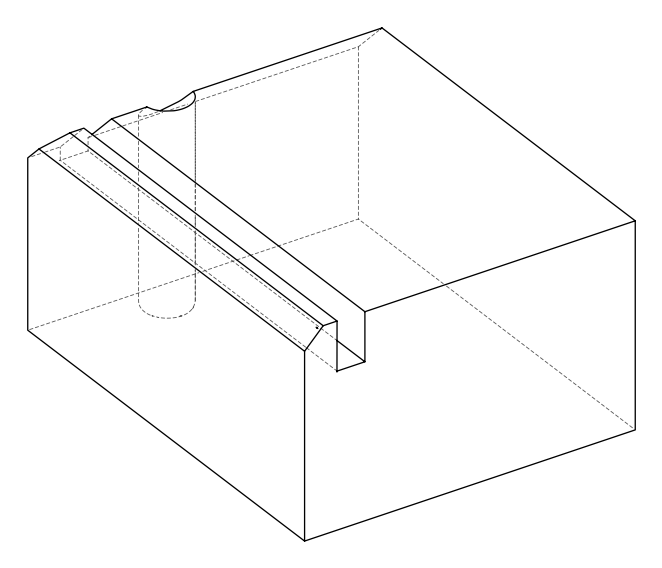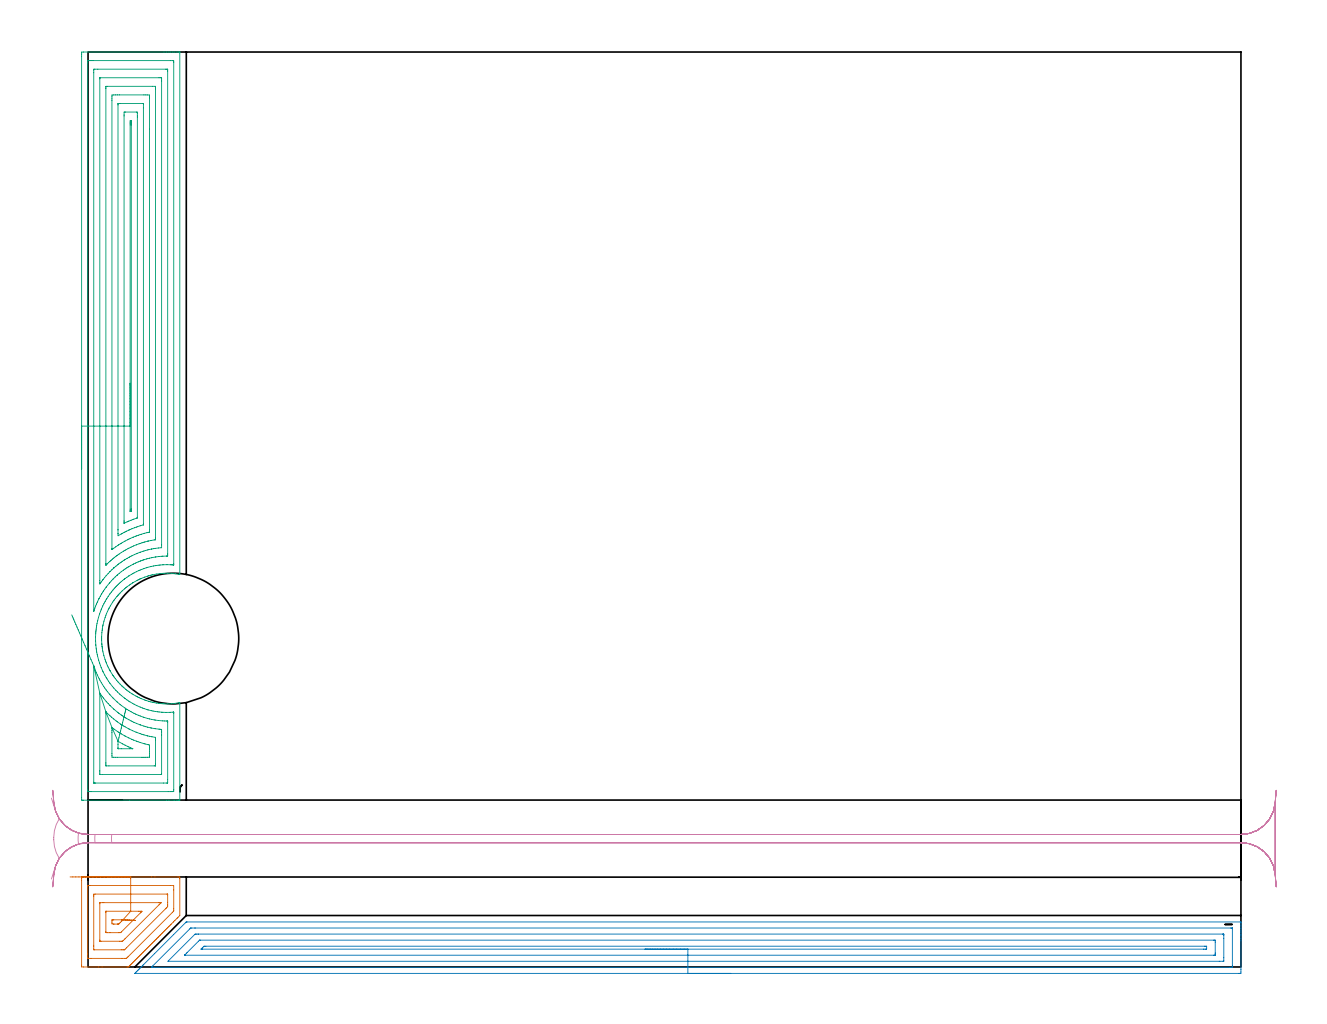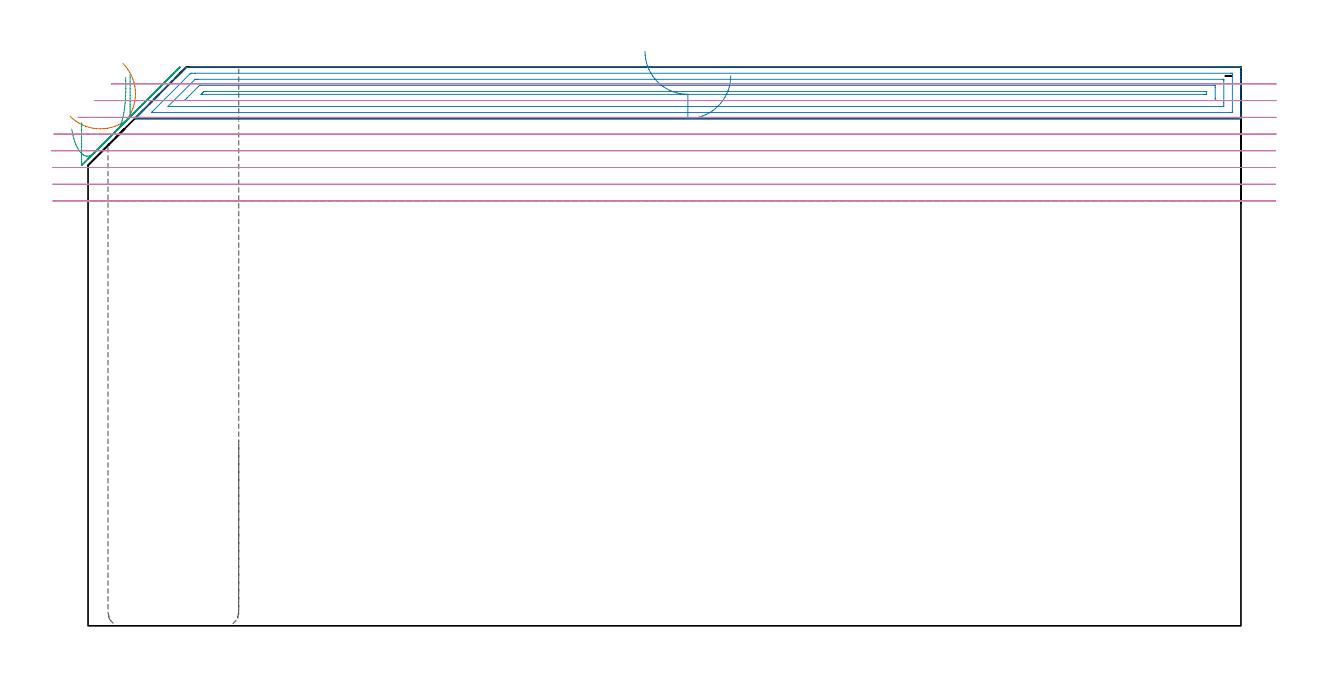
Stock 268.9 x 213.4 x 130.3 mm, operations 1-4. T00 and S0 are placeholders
(PLAN: 5 operations, 2 tool changes, 38.9 min)
(1 AREA_MILL | FG_CHAMFER_SURFACE | UGT0205_001 | 1.54 min | 7646 mm3)
(2 AREA_MILL_1 | FG_CHAMFER_SURFACE_1 | UGT0205_001 | 10.28 min | 18001 mm3)
(3 AREA_MILL_2 | FG_CHAMFER_SURFACE_2 | UGT0205_001 | 11.6 min | 47128 mm3)
(4 MILL_RECTANGULAR_SLOT | SLOT_RECTANGULAR | UGT0201_008 | Follow Part, ap 4, ae 75% | 9.59 min | 146177 mm3)
(5 MILL_THROUGH_HOLE_FROM_SOLID_MATERIAL | STEP1HOLE | NXT0201_007 | Circular | 5.9 min | 91778 mm3)
(TOOL UGT0205_001 | Chamfer Mill 20 x 3 x 45 deg. | D20 FL50 Z2)
(TOOL UGT0201_008 | End Mill 16 mm | D16 FL32 Z4)
(TOOL NXT0201_007 | ENDMILL 25mm [R216.25-25050GCK54P 1620] | D25 R3 FL54 Z5)
(OP 1 AREA_MILL)
G17 G21 G94 G90
T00 M6
G54
G17 G0 G90 X-4.192 Y21. S1061 M3
G43 Z140.3 H0
Z118.845
G94 G1 X-3.549 Z118.255 F250.
X-2.857 Z117.724
X-2.121 Z117.256
X-1.347 Z116.853
X-0.541 Z116.519
X0.291 Z116.257
X1.142 Z116.068
X2.007 Z115.954
X2.879 Z115.916
X3.75 Z115.954
X4.615 Z116.068
X5.467 Z116.257
X6.299 Z116.519
X7.105 Z116.853
X7.879 Z117.256
X8.615 Z117.724
X9.307 Z118.255
X9.95 Z118.845
X14.794 Z123.688
X15.603 Z124.502
X20.995 Z129.895
X21.393 Y20.99 Z130.293
X21.4 Y20.597 Z130.3
X21.401 Y12. Z130.299
X20.959 Y11.558 Z129.857
X20.78 Y11.378 Z129.676
X20.242 Y10.842 Z129.141
X19.902 Y10.5 Z128.798
X19.372 Y9.972 Z128.272
X19.197 Y9.797 Z128.096
X18.932 Y9.531 Z127.83
X18.757 Y9.355 Z127.652
X18.584 Y9.183 Z127.482
X18.49 Y9.089 Z127.388
X18.317 Y8.914 Z127.211
X18.145 Y8.744 Z127.043
X18.048 Y8.647 Z126.946
X17.876 Y8.474 Z126.771
X17.706 Y8.305 Z126.604
X17.606 Y8.205 Z126.504
X17.436 Y8.034 Z126.331
X17.267 Y7.866 Z126.165
X17.165 Y7.764 Z126.063
X16.996 Y7.593 Z125.89
X16.828 Y7.427 Z125.726
X16.723 Y7.322 Z125.621
X16.555 Y7.153 Z125.45
X16.389 Y6.988 Z125.287
X16.281 Y6.88 Z125.179
X16.115 Y6.713 Z125.01
X15.95 Y6.549 Z124.848
X15.839 Y6.438 Z124.737
X15.675 Y6.272 Z124.569
X15.511 Y6.11 Z124.409
X15.398 Y5.997 Z124.296
X15.234 Y5.832 Z124.129
X15.072 Y5.671 Z123.97
X14.956 Y5.555 Z123.854
X14.794 Y5.392 Z123.689
X14.633 Y5.232 Z123.531
X14.514 Y5.113 Z123.412
X14.354 Y4.951 Z123.249
X14.194 Y4.793 Z123.092
X14.072 Y4.671 Z122.97
X13.913 Y4.511 Z122.808
X13.755 Y4.354 Z122.653
X13.631 Y4.23 Z122.529
X13.473 Y4.071 Z122.368
X13.316 Y3.915 Z122.214
X13.189 Y3.788 Z122.087
X13.032 Y3.63 Z121.928
X12.877 Y3.476 Z121.775
X12.747 Y3.346 Z121.645
X12.592 Y3.19 Z121.487
X12.438 Y3.037 Z121.336
X12.306 Y2.905 Z121.203
X12.152 Y2.75 Z121.047
X11.999 Y2.598 Z120.897
X11.864 Y2.463 Z120.762
X11.711 Y2.309 Z120.607
X11.56 Y2.159 Z120.458
X11.422 Y2.021 Z120.32
X11.271 Y1.869 Z120.166
X11.121 Y1.72 Z120.019
X10.98 Y1.579 Z119.878
X10.831 Y1.429 Z119.726
X10.682 Y1.281 Z119.58
X10.539 Y1.138 Z119.436
X10.39 Y0.988 Z119.286
X10.243 Y0.842 Z119.141
X10.097 Y0.696 Z118.995
X9.95 Y0.548 Z118.846
X9.804 Y0.403 Z118.702
X9.655 Y0.254 Z118.553
X9.51 Y0.11 Z118.405
X9.404 Y0.01 Z118.301
X9.31 Y0.004 Z118.209
X9.105 Y0. Z118.005
X3.273 Z112.173
X2.464 Z111.358
X-1.059 Z107.836
X-1.491 Y0.01 Z107.404
X-1.499 Y0.201 Z107.399
X-1.5 Y0.403 Z107.4
Y20.159
X-1.497 Y20.597 Z107.403
X-1.49 Y20.993 Z107.405
X-1.461 Y20.998 Z107.434
X-1.059 Y21. Z107.836
X9.95 Z118.845
Y20.998
X9.948 Y20.597 Z118.848
X9.95 Y19. Z118.85
X19.197 Z128.097
X19.923 Y18.996 Z128.823
X19.954 Y18.99 Z128.854
X19.979 Y18.94 Z128.879
X19.986 Y17.963 Z128.886
X19.985 Y13.573 Z128.885
X19.983 Y13.18 Z128.883
X19.98 Y13.083 Z128.88
X19.977 Y13.039 Z128.877
X19.953 Y13.011 Z128.853
X19.859 Y12.913 Z128.759
X19.645 Y12.695 Z128.545
X9.309 Y2.359 Z118.209
X9.105 Y2.159 Z118.005
X8.946 Y2.01 Z117.846
X8.786 Y2.003 Z117.686
X8.629 Y2.001 Z117.529
X7.908 Y2. Z116.808
X0.703 Z109.603
X-0.023 Y2.004 Z108.877
X-0.054 Y2.01 Z108.846
X-0.079 Y2.06 Z108.821
X-0.086 Y3.037 Z108.814
X-0.085 Y18.748 Z108.815
X-0.084 Y18.841 Z108.816
X-0.081 Y18.939 Z108.819
X-0.079 Y18.979 Z108.821
X0.065 Y18.99 Z108.965
X0.384 Y18.997 Z109.284
X0.543 Y19. Z109.443
X9.95 Z118.85
Y17.
X18.403 Y16.999 Z127.303
X18.512 Y16.994 Z127.412
X18.561 Y16.99 Z127.461
X18.565 Y16.967 Z127.465
X18.568 Y16.935 Z127.468
X18.57 Y16.832 Z127.47
X18.571 Y15.075 Z127.471
X18.57 Y14.451 Z127.47
X18.568 Y14.201 Z127.468
X18.565 Y14.114 Z127.465
X18.555 Y14.066 Z127.455
X18.525 Y14.034 Z127.425
X18.317 Y13.818 Z127.217
X18.195 Y13.694 Z127.095
X18.074 Y13.573 Z126.974
X8.961 Y4.462 Z117.861
X8.629 Y4.133 Z117.529
X8.516 Y4.027 Z117.416
X8.492 Y4.01 Z117.392
X8.444 Y4.006 Z117.344
X8.345 Y4.003 Z117.245
X8.146 Y4.001 Z117.046
X7.748 Y4. Z116.648
X1.497 Y4.001 Z110.397
X1.388 Y4.006 Z110.288
X1.339 Y4.01 Z110.239
X1.335 Y4.033 Z110.235
X1.332 Y4.065 Z110.232
X1.33 Y4.168 Z110.23
X1.329 Y4.793 Z110.229
X1.328 Y5.047 Z110.228
X1.329 Y16.46 Z110.229
X1.332 Y16.715 Z110.232
X1.336 Y16.884 Z110.236
X1.341 Y16.99 Z110.241
X1.669 Y17. Z110.569
X9.95 Z118.85
Y15.
X16.555 Y14.999 Z125.455
X16.888 Y14.997 Z125.788
X16.983 Y14.99 Z125.883
X17.026 Y14.985 Z125.926
X16.998 Y14.952 Z125.898
X16.967 Y14.919 Z125.867
X16.7 Y14.649 Z125.6
X16.555 Y14.504 Z125.455
X8.6 Y6.549 Z117.5
X8.169 Y6.13 Z117.069
X8.022 Y6.01 Z116.922
X7.748 Y6.005 Z116.648
X7.417 Y6.001 Z116.317
X3.013 Z111.913
X2.759 Y6.009 Z111.659
X2.749 Y6.011 Z111.649
X2.747 Y6.021 Z111.647
X2.744 Y6.055 Z111.644
X2.743 Y6.127 Z111.643
Y6.271
Y14.751
X2.745 Y14.901 Z111.645
X2.748 Y14.975 Z111.648
X2.749 Y14.987 Z111.649
X2.759 Y14.991 Z111.659
X2.797 Y14.997 Z111.697
X3.345 Y15. Z112.245
X3.675 Z112.575
X9.95 Z118.85
Y13.
X11.846 Z120.746
X12.152 Y12.999 Z121.052
X12.458 Y12.997 Z121.358
X12.545 Y12.994 Z121.445
X12.579 Y12.991 Z121.479
X12.509 Y12.917 Z121.409
X12.368 Y12.769 Z121.268
X12.297 Y12.695 Z121.197
X12.224 Y12.623 Z121.124
X7.827 Y8.226 Z116.727
X7.748 Y8.15 Z116.648
X7.602 Y8.012 Z116.502
X7.461 Y8.008 Z116.361
X7.172 Y8.001 Z116.072
X5.106 Y8. Z114.006
X4.53 Y8.001 Z113.43
X4.225 Y8.007 Z113.125
X4.183 Y8.01 Z113.083
X4.164 Y8.017 Z113.064
X4.157 Y8.305 Z113.057
Y12.763
X4.158 Y12.831 Z113.058
X4.163 Y12.967 Z113.063
X4.165 Y12.992 Z113.065
X4.169 Y12.994 Z113.069
X4.187 Y12.998 Z113.087
X4.225 Y12.999 Z113.125
X9.95 Y13. Z118.85
X8.128 Y10.986 Z117.028
X8.087 Y10.939 Z116.987
X7.919 Y10.768 Z116.819
X7.748 Y10.596 Z116.648
X7.48 Y10.329 Z116.38
X7.209 Y10.061 Z116.109
X7.172 Y10.032 Z116.072
X7.111 Y10.01 Z116.011
X6.99 Y10.003 Z115.89
X6.928 Y10. Z115.828
X6.868 Z115.768
X6.045 Y10.003 Z114.945
X5.987 Y10.009 Z114.887
X5.578 Y10.061 Z114.478
X5.576 Y10.471 Z114.476
X5.577 Y10.939 Z114.477
X5.578 Y10.981 Z114.478
X5.742 Y10.992 Z114.642
X5.864 Y10.998 Z114.764
X5.926 Y11. Z114.826
X5.987 Z114.887
X7.809 Y10.999 Z116.709
X7.932 Y10.995 Z116.832
X8.128 Y10.986 Z117.028
X8.718 Y10.961 Z117.671
X9.248 Y10.939 Z118.363
X9.717 Y10.919 Z119.099
X10.12 Y10.902 Z119.872
X10.454 Y10.887 Z120.678
X10.716 Y10.876 Z121.51
X10.905 Y10.868 Z122.362
X11.019 Y10.863 Z123.227
X11.058 Y10.862 Z124.098
X11.02 Y10.863 Z124.97
X10.907 Y10.868 Z125.835
X10.719 Y10.876 Z126.686
X10.457 Y10.887 Z127.519
X10.124 Y10.901 Z128.325
X9.722 Y10.919 Z129.099
X9.254 Y10.938 Z129.835
X8.723 Y10.961 Z130.527
X8.135 Y10.986 Z131.171
G0 Z140.3
M5
M2
(OP 2 AREA_MILL_1)
G17 G21 G94 G90
T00 M6
G54
G17 G0 G90 X149.9 Y-1.5 S1061 M3
G43 Z140.3 H0
Z128.3
G94 G1 X149.862 Z127.428 F250.
X149.748 Z126.564
X149.559 Z125.712
X149.297 Z124.88
X148.963 Z124.074
X148.56 Z123.3
X148.091 Z122.564
X147.56 Z121.872
X146.971 Z121.229
X146.328 Z120.64
X145.636 Z120.109
X144.9 Z119.64
X144.126 Z119.237
X143.32 Z118.903
X142.488 Z118.641
X141.636 Z118.452
X140.772 Z118.338
X139.9 Z118.3
X11.049 Y-1.499 Z118.301
X10.942 Y-1.495 Z118.304
X10.91 Y-1.492 Z118.306
X11.049 Y-1.35 Z118.448
X11.227 Y-1.172 Z118.626
X11.495 Y-0.904 Z118.894
X11.662 Y-0.736 Z119.059
X11.824 Y-0.575 Z119.223
X11.941 Y-0.458 Z119.34
X12.098 Y-0.299 Z119.496
X12.251 Y-0.147 Z119.65
X12.387 Y-0.012 Z119.786
X12.535 Y0.137 Z119.932
X12.679 Y0.28 Z120.077
X12.832 Y0.434 Z120.231
X12.971 Y0.573 Z120.369
X15.508 Y3.108 Z122.907
X19.954 Y7.554 Z127.354
X22.701 Y10.302 Z130.099
X22.848 Y10.448 Z130.238
X22.906 Y10.499 Z130.285
X23.087 Y10.5 Z130.3
X268.751
X268.89 Y10.498 Z130.289
X268.897 Y10.393 Z130.185
X268.9 Y10.281 Z130.08
Y9.588 Z129.388
Y9.011 Z128.81
Y8.427 Z128.223
Y8.135 Z127.932
Y7.554 Z127.351
Y7.262 Z127.06
Y6.682 Z126.476
Y6.099 Z125.895
X268.899 Y-0.59 Z119.207
X268.894 Y-1.172 Z118.625
X268.89 Y-1.493 Z118.304
X268.637 Y-1.497 Z118.301
X268.305 Y-1.5 Z118.3
X139.9
Y-0.086 Z119.714
X15.428 Y-0.085 Z119.715
X15.062 Y-0.084 Z119.716
X14.839 Y-0.081 Z119.719
X14.786 Y-0.079 Z119.721
X14.808 Y-0.051 Z119.749
X14.851 Y-0.004 Z119.796
X15.062 Y0.212 Z120.012
X23.742 Y8.891 Z128.691
X23.838 Y8.985 Z128.785
X23.905 Y9.046 Z128.846
X23.942 Y9.079 Z128.879
X23.979 Y9.08 Z128.88
X24.199 Y9.084 Z128.884
X24.87 Y9.086 Z128.886
X25.089
X266.522 Y9.085 Z128.885
X266.742 Y9.084 Z128.884
X266.859 Y9.081 Z128.881
X266.883 Y9.079 Z128.879
X266.89 Y9.068 Z128.868
X266.894 Y9.047 Z128.847
X266.899 Y8.93 Z128.73
X266.9 Y0.203 Z120.003
X266.898 Y0.08 Z119.88
X266.894 Y-0.019 Z119.781
X266.89 Y-0.078 Z119.722
X266.857 Y-0.079 Z119.721
X266.522 Y-0.084 Z119.716
X266.303 Y-0.085 Z119.715
X139.9 Y-0.086 Z119.714
Y1.328 Z121.128
X18.629 Y1.329 Z121.129
X24.87 Y7.571 Z127.371
X24.972 Y7.661 Z127.461
X25.064 Y7.665 Z127.465
X25.256 Y7.668 Z127.468
X25.643 Y7.671 Z127.471
X25.762 Y7.672 Z127.472
X264.619 Y7.671 Z127.471
X264.738 Y7.67 Z127.47
X264.857 Y7.666 Z127.466
X264.884 Y7.665 Z127.465
X264.89 Y7.648 Z127.448
X264.896 Y7.607 Z127.407
X264.898 Y7.554 Z127.354
X264.9 Y7.396 Z127.196
Y6.682 Z126.482
Y2.16 Z121.96
X264.895 Y1.446 Z121.246
X264.892 Y1.367 Z121.167
X264.888 Y1.335 Z121.135
X264.854 Y1.333 Z121.133
X264.738 Y1.331 Z121.131
X263.966 Y1.329 Z121.129
X263.847
X139.9 Y1.328 Z121.128
Y2.743 Z122.543
X22.653
X22.577 Y2.744 Z122.544
X22.545 Y2.746 Z122.546
X22.51 Y2.749 Z122.549
X22.531 Y2.775 Z122.575
X22.574 Y2.821 Z122.621
X22.94 Y3.191 Z122.991
X23.087 Y3.339 Z123.139
X25.762 Y6.013 Z125.813
X25.994 Y6.236 Z126.036
X26.011 Y6.25 Z126.05
X26.034 Y6.253 Z126.053
X26.087 Y6.256 Z126.056
X26.196 Y6.257 Z126.057
X262.497
X262.78 Y6.256 Z126.056
X262.823 Y6.254 Z126.054
X262.867 Y6.251 Z126.051
X262.89 Y6.244 Z126.044
X262.9 Y5.809 Z125.609
Y3.245 Z123.045
Y3.191 Z122.991
X262.897 Y2.782 Z122.582
X262.894 Y2.757 Z122.557
X262.891 Y2.75 Z122.55
X262.876 Y2.748 Z122.548
X262.796 Y2.745 Z122.545
X262.674 Y2.743 Z122.543
X262.521
X139.9
Y4.157 Z123.957
X26.654
X26.558 Y4.158 Z123.958
X26.403 Y4.162 Z123.962
X26.374 Y4.164 Z123.964
X26.375 Y4.167 Z123.967
X26.385 Y4.181 Z123.981
X26.456 Y4.257 Z124.057
X26.533 Y4.335 Z124.135
X26.654 Y4.456 Z124.256
X26.898 Y4.697 Z124.497
X26.976 Y4.771 Z124.571
X27.034 Y4.824 Z124.624
X27.07 Y4.836 Z124.636
X27.114 Y4.838 Z124.638
X27.477 Y4.843 Z124.643
X260.375
X260.702 Y4.839 Z124.639
X260.864 Y4.836 Z124.636
X260.891 Y4.831 Z124.631
X260.894 Y4.803 Z124.603
X260.896 Y4.758 Z124.558
X260.897 Y4.333 Z124.133
X260.89 Y4.197 Z123.997
X260.884 Y4.164 Z123.964
X260.805 Y4.162 Z123.962
X260.63 Y4.159 Z123.959
X260.28 Y4.157 Z123.957
X260.184
X139.9
X139.028 Z123.995
X138.163 Z124.109
X137.312 Z124.298
X136.48 Z124.56
X135.674 Z124.894
X134.9 Z125.297
X134.164 Z125.765
X133.472 Z126.296
X132.829 Z126.886
X132.24 Z127.529
X131.708 Z128.221
X131.24 Z128.957
X130.837 Z129.731
X130.503 Z130.537
X130.241 Z131.369
X130.052 Z132.22
X129.938 Z133.085
X129.9 Z133.957
G0 Z140.3
M5
M2
(OP 3 AREA_MILL_2)
G17 G21 G94 G90
T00 M6
G54
G17 G0 G90 X-1.5 Y116.15 S1061 M3
G43 Z140.3 H0
Z117.4
G94 G1 Y116.188 Z116.528 F250.
Y116.302 Z115.664
Y116.491 Z114.812
Y116.753 Z113.98
Y117.087 Z113.174
Y117.49 Z112.4
Y117.958 Z111.664
Y118.49 Z110.972
Y119.079 Z110.329
Y119.722 Z109.74
Y120.414 Z109.209
Y121.15 Z108.74
Y121.924 Z108.337
Y122.73 Z108.003
Y123.562 Z107.741
Y124.414 Z107.552
Y125.278 Z107.438
Y126.15 Z107.4
Y212.339
X-1.499 Y212.785 Z107.401
X-1.495 Y213.227 Z107.403
X-1.492 Y213.39 Z107.406
X-1.059 Y213.4 Z107.838
X17.71 Z126.605
X18.317 Z127.211
X18.865 Z127.762
X19.197 Z128.094
X19.746 Z128.642
X20.078 Z128.973
X20.743 Z129.643
X21.067 Z129.967
X21.4 Y213.396 Z130.29
Y213.395 Z130.291
Y213.231 Z130.3
Y91.764
Y91.558 Z130.292
X21.081 Y91.602 Z129.981
X20.388 Y91.709 Z129.288
X19.495 Y91.798 Z128.393
X18.602 Y91.838 Z127.499
X17.708 Y91.822 Z126.605
X16.814 Y91.755 Z125.712
X15.92 Y91.637 Z124.818
X15.026 Y91.463 Z123.924
X14.794 Y91.409 Z123.691
X14.547 Y91.353 Z123.446
X14.132 Y91.232 Z123.031
X13.913 Y91.16 Z122.812
X13.237 Y90.939 Z122.137
X12.344 Y90.589 Z121.243
X12.152 Y90.506 Z121.05
X12.047 Y90.46 Z120.945
X11.975 Y90.424 Z120.873
X11.711 Y90.292 Z120.607
X11.557 Y90.215 Z120.456
X11.45 Y90.162 Z120.349
X10.556 Y89.672 Z119.456
X10.492 Y89.635 Z119.392
X10.38 Y89.568 Z119.279
X9.95 Y89.279 Z118.849
X9.663 Y89.086 Z118.562
X9.092 Y88.676 Z117.992
X8.921 Y88.538 Z117.821
X8.769 Y88.415 Z117.668
X8.511 Y88.191 Z117.408
X8.037 Y87.784 Z116.936
X7.875 Y87.629 Z116.774
X7.455 Y87.199 Z116.352
X7.26 Y87.002 Z116.159
X7.152 Y86.891 Z116.051
X7.016 Y86.741 Z115.915
X6.981 Y86.703 Z115.88
X6.868 Y86.565 Z115.765
X6.736 Y86.405 Z115.633
X6.399 Y85.999 Z115.297
X6.088 Y85.589 Z114.986
X5.987 Y85.443 Z114.884
X5.754 Y85.107 Z114.652
X5.195 Y84.22 Z114.092
X4.949 Y83.77 Z113.847
X4.926 Y83.726 Z113.824
X4.801 Y83.485 Z113.701
X4.718 Y83.322 Z113.616
X4.509 Y82.878 Z113.407
X4.312 Y82.43 Z113.208
X4.172 Y82.054 Z113.071
X3.983 Y81.538 Z112.88
X3.708 Y80.646 Z112.607
X3.487 Y79.753 Z112.385
X3.477 Y79.707 Z112.375
X3.406 Y79.377 Z112.305
X3.336 Y78.917 Z112.234
X3.329 Y78.861 Z112.225
X3.324 Y78.813 Z112.218
X3.286 Y78.498 Z112.181
X3.225 Y77.969 Z112.118
X3.17 Y77.077 Z112.059
X3.171 Y77.027 Z112.058
X3.169 Y76.907 Z112.06
Y76.626 Z112.054
Y76.552
Y76.505 Z112.055
X3.168 Y76.298 Z112.06
Y76.184 Z112.059
X3.172 Y76.134 Z112.06
X3.207 Y75.465 Z112.101
X3.217 Y75.292 Z112.111
X3.222 Y75.241 Z112.116
X3.257 Y74.846 Z112.154
X3.268 Y74.761 Z112.165
X3.316 Y74.4 Z112.212
X3.325 Y74.348 Z112.22
X3.34 Y74.241 Z112.239
X3.406 Y73.823 Z112.306
X3.473 Y73.508 Z112.372
X3.691 Y72.615 Z112.59
X3.961 Y71.723 Z112.859
X4.057 Y71.46 Z112.955
X4.145 Y71.222 Z113.041
X4.222 Y71.005 Z113.122
X4.287 Y70.831 Z113.184
X4.301 Y70.796 Z113.198
X4.489 Y70.366 Z113.388
X4.55 Y70.234 Z113.45
X4.689 Y69.939 Z113.586
X4.932 Y69.463 Z113.829
X5.106 Y69.141 Z114.003
X5.156 Y69.046 Z114.054
X5.194 Y68.98 Z114.092
X5.709 Y68.154 Z114.607
X5.807 Y68.009 Z114.705
X5.895 Y67.879 Z114.793
X5.987 Y67.75 Z114.885
X6.088 Y67.608 Z114.986
X6.348 Y67.262 Z115.247
X6.661 Y66.875 Z115.559
X6.868 Y66.631 Z115.764
X6.982 Y66.495 Z115.88
X7.094 Y66.37 Z115.994
X7.152 Y66.309 Z116.052
X7.48 Y65.965 Z116.38
X7.8 Y65.644 Z116.7
X7.875 Y65.569 Z116.774
X7.971 Y65.478 Z116.87
X8.04 Y65.416 Z116.938
X8.189 Y65.285 Z117.084
X8.367 Y65.125 Z117.264
X8.769 Y64.782 Z117.668
X9.011 Y64.585 Z117.91
X9.334 Y64.342 Z118.234
X9.662 Y64.108 Z118.562
X10.28 Y63.693 Z119.18
X10.556 Y63.529 Z119.456
X11.184 Y63.183 Z120.083
X11.45 Y63.037 Z120.35
X11.513 Y63.005 Z120.413
X11.711 Y62.905 Z120.608
X11.915 Y62.801 Z120.813
X12.344 Y62.613 Z121.243
X13.238 Y62.261 Z122.137
X13.525 Y62.165 Z122.424
X14.132 Y61.964 Z123.031
X14.312 Y61.909 Z123.211
X14.668 Y61.818 Z123.567
X15.026 Y61.736 Z123.925
X15.341 Y61.675 Z124.24
X15.919 Y61.563 Z124.819
X16.555 Y61.479 Z125.455
X16.813 Y61.445 Z125.712
X17.436 Y61.398 Z126.334
X17.707 Y61.378 Z126.606
X18.601 Y61.363 Z127.499
X19.495 Y61.402 Z128.393
X20.389 Y61.491 Z129.287
X21.187 Y61.612 Z130.083
X21.4 Y61.642 Z130.293
Y61.397 Z130.3
Y39.069
Y38.905 Z130.291
Y38.904 Z130.29
X21.067 Y38.9 Z129.966
X20.743 Z129.642
X20.078 Z128.973
X18.865 Z127.762
X18.317 Z127.211
X9.715 Z118.613
X-1.059 Z107.838
X-1.336 Y38.903 Z107.562
X-1.492 Y38.91 Z107.406
X-1.499 Y39.068 Z107.399
X-1.5 Y39.515 Z107.4
Y126.15
X-0.086 Z108.814
X-0.085 Y210.904 Z108.815
X-0.084 Y210.999 Z108.816
X-0.079 Y211.388 Z108.821
X0.31 Y211.397 Z109.21
X0.703 Y211.399 Z109.603
X1.188 Y211.4 Z110.088
X19.197 Y211.399 Z128.097
X19.686 Y211.396 Z128.586
X19.891 Y211.39 Z128.791
X19.979 Y211.362 Z128.879
X19.984 Y211.094 Z128.884
X19.985 Y210.999 Z128.885
Y93.997
X19.984 Y93.797 Z128.884
X19.982 Y93.774 Z128.882
X19.981 Y93.769 Z128.881
X19.954 Y93.767 Z128.854
X19.783 Y93.776 Z128.683
X19.6 Y93.788 Z128.5
X19.39 Y93.802 Z128.29
X19.197 Y93.809 Z128.097
X18.48 Y93.831 Z127.38
X18.317 Y93.829 Z127.217
X17.618 Y93.813 Z126.518
X17.436 Y93.801 Z126.336
X16.798 Y93.751 Z125.698
X16.555 Y93.723 Z125.455
X16.015 Y93.652 Z124.915
X15.675 Y93.598 Z124.575
X15.261 Y93.523 Z124.161
X14.794 Y93.426 Z123.694
X14.534 Y93.368 Z123.434
X13.913 Y93.206 Z122.813
X13.834 Y93.184 Z122.734
X13.58 Y93.104 Z122.48
X13.032 Y92.915 Z121.932
X12.523 Y92.727 Z121.423
X12.152 Y92.581 Z121.052
X11.892 Y92.475 Z120.792
X11.305 Y92.211 Z120.205
X11.282 Y92.199 Z120.182
X11.271 Y92.194 Z120.171
X10.704 Y91.892 Z119.604
X10.39 Y91.721 Z119.29
X10.134 Y91.577 Z119.034
X9.691 Y91.317 Z118.591
X9.581 Y91.245 Z118.481
X9.51 Y91.197 Z118.41
X9.056 Y90.884 Z117.956
X8.629 Y90.585 Z117.529
X8.536 Y90.518 Z117.436
X8.411 Y90.424 Z117.311
X8.045 Y90.123 Z116.945
X7.748 Y89.875 Z116.648
X7.565 Y89.717 Z116.465
X7.353 Y89.531 Z116.253
X7.102 Y89.293 Z116.002
X6.868 Y89.063 Z115.768
X6.657 Y88.851 Z115.557
X6.45 Y88.638 Z115.35
X6.226 Y88.395 Z115.126
X5.987 Y88.124 Z114.887
X5.814 Y87.92 Z114.714
X5.669 Y87.745 Z114.569
X5.418 Y87.428 Z114.318
X5.106 Y87.023 Z114.006
X5.034 Y86.924 Z113.934
X4.984 Y86.852 Z113.884
X4.678 Y86.393 Z113.578
X4.396 Y85.959 Z113.296
X4.33 Y85.853 Z113.23
X4.225 Y85.682 Z113.125
X4.001 Y85.293 Z112.901
X3.876 Y85.065 Z112.776
X3.692 Y84.713 Z112.592
X3.419 Y84.172 Z112.319
X3.404 Y84.142 Z112.304
X3.395 Y84.121 Z112.295
X3.345 Y84.012 Z112.245
X3.124 Y83.502 Z112.024
X3.036 Y83.279 Z111.936
X2.878 Y82.859 Z111.778
X2.706 Y82.386 Z111.606
X2.67 Y82.282 Z111.57
X2.436 Y81.522 Z111.336
X2.428 Y81.493 Z111.328
X2.255 Y80.812 Z111.155
X2.204 Y80.6 Z111.104
X2.088 Y80.088 Z110.988
X2.017 Y79.707 Z110.917
X1.958 Y79.326 Z110.858
X1.892 Y78.813 Z110.792
X1.858 Y78.535 Z110.758
X1.828 Y78.245 Z110.728
X1.802 Y77.92 Z110.702
X1.788 Y77.712 Z110.688
X1.751 Y77.027 Z110.651
Y77.007
X1.75 Y76.858 Z110.65
X1.757 Y76.134 Z110.657
X1.763 Y75.952 Z110.663
X1.804 Y75.241 Z110.704
X1.822 Y74.999 Z110.722
X1.89 Y74.348 Z110.79
X1.937 Y73.989 Z110.837
X2.022 Y73.455 Z110.922
X2.133 Y72.897 Z111.033
X2.214 Y72.561 Z111.114
X2.429 Y71.704 Z111.329
X2.439 Y71.668 Z111.339
X2.464 Y71.585 Z111.364
X2.682 Y70.886 Z111.582
X2.719 Y70.775 Z111.619
X2.864 Y70.369 Z111.764
X3.049 Y69.882 Z111.949
X3.345 Y69.193 Z112.245
X3.438 Y68.989 Z112.338
X3.523 Y68.808 Z112.423
X3.898 Y68.096 Z112.798
X4.225 Y67.524 Z113.125
X4.421 Y67.203 Z113.321
X4.767 Y66.653 Z113.667
X5.008 Y66.309 Z113.908
X5.106 Y66.178 Z114.006
X5.701 Y65.416 Z114.601
X5.987 Y65.076 Z114.887
X6.492 Y64.523 Z115.392
X6.868 Y64.139 Z115.768
X7.404 Y63.63 Z116.304
X7.748 Y63.328 Z116.648
X8.464 Y62.737 Z117.364
X8.629 Y62.613 Z117.529
X9.061 Y62.299 Z117.961
X9.51 Y62.001 Z118.41
X9.751 Y61.844 Z118.651
X10.39 Y61.482 Z119.29
X10.73 Y61.295 Z119.63
X11.271 Y61.005 Z120.171
X11.377 Y60.951 Z120.277
X12.152 Y60.623 Z121.052
X12.692 Y60.402 Z121.592
X13.032 Y60.283 Z121.932
X13.687 Y60.057 Z122.587
X13.913 Y59.986 Z122.813
X14.013 Y59.956 Z122.913
X14.794 Y59.773 Z123.694
X15.15 Y59.696 Z124.05
X15.675 Y59.602 Z124.575
X16.203 Y59.521 Z125.103
X16.555 Y59.481 Z125.455
X17.185 Y59.418 Z126.085
X17.436 Y59.404 Z126.336
X18.109 Y59.375 Z127.009
X18.317 Z127.217
X18.982 Y59.383 Z127.882
X19.197 Y59.394 Z128.097
X19.815 Y59.431 Z128.715
X19.925 Y59.437 Z128.825
X19.967 Y59.436 Z128.867
X19.979 Y59.434 Z128.879
X19.981 Y59.417 Z128.881
X19.984 Y59.364 Z128.884
X19.985 Y59.258 Z128.885
X19.986 Y59.164 Z128.886
X19.985 Y41.396 Z128.885
X19.984 Y41.301 Z128.884
X19.979 Y40.912 Z128.879
X19.59 Y40.903 Z128.49
X19.197 Y40.901 Z128.097
X18.712 Y40.9 Z127.612
X0.703 Y40.901 Z109.603
X0.214 Y40.904 Z109.114
X0.009 Y40.91 Z108.909
X-0.079 Y40.938 Z108.821
X-0.084 Y41.206 Z108.816
X-0.085 Y41.301 Z108.815
X-0.086 Y126.15 Z108.814
X1.328 Z110.228
X1.329 Y208.577 Z110.229
X1.334 Y209.212 Z110.234
X1.336 Y209.34 Z110.236
X1.342 Y209.391 Z110.242
X1.402 Y209.396 Z110.302
X1.583 Y209.398 Z110.483
X2.279 Y209.4 Z111.179
X18.132 Z127.032
X18.317 Y209.398 Z127.217
X18.502 Y209.393 Z127.402
X18.553 Y209.39 Z127.453
X18.565 Y209.382 Z127.465
X18.567 Y209.366 Z127.467
X18.57 Y209.298 Z127.47
X18.571 Y209.212 Z127.471
Y208.954
Y96.418
X18.57 Y96.16 Z127.47
X18.568 Y95.988 Z127.468
X18.565 Y95.858 Z127.465
X18.523 Y95.845 Z127.423
X18.317 Y95.834 Z127.217
X18.269 Y95.832 Z127.169
X17.436 Y95.807 Z126.336
X17.414 Y95.806 Z126.314
X17.112 Y95.783 Z126.012
X16.599 Y95.739 Z125.499
X16.555 Y95.734 Z125.455
X15.819 Y95.637 Z124.719
X15.675 Y95.613 Z124.575
X15.069 Y95.504 Z123.969
X14.794 Y95.448 Z123.694
X14.342 Y95.348 Z123.242
X13.913 Y95.239 Z122.813
X13.643 Y95.164 Z122.543
X13.032 Y94.977 Z121.932
X12.967 Y94.956 Z121.867
X12.767 Y94.89 Z121.667
X12.316 Y94.723 Z121.216
X12.152 Y94.66 Z121.052
X11.685 Y94.47 Z120.585
X11.271 Y94.293 Z120.171
X11.069 Y94.201 Z119.969
X10.643 Y93.997 Z119.543
X10.476 Y93.91 Z119.376
X10.39 Y93.864 Z119.29
X9.903 Y93.598 Z118.803
X9.51 Y93.377 Z118.41
X9.339 Y93.277 Z118.239
X9.055 Y93.104 Z117.955
X8.798 Y92.932 Z117.698
X8.629 Y92.817 Z117.529
X8.275 Y92.569 Z117.175
X7.748 Y92.194 Z116.648
X7.273 Y91.799 Z116.173
X6.868 Y91.459 Z115.768
X6.792 Y91.394 Z115.692
X6.704 Y91.317 Z115.604
X6.331 Y90.969 Z115.231
X5.987 Y90.632 Z114.887
X5.884 Y90.529 Z114.784
X5.782 Y90.424 Z114.682
X5.452 Y90.073 Z114.352
X5.106 Y89.692 Z114.006
X5.032 Y89.606 Z113.932
X4.969 Y89.531 Z113.869
X4.241 Y88.623 Z113.141
X4.225 Y88.602 Z113.125
X3.876 Y88.099 Z112.776
X3.633 Y87.745 Z112.533
X3.518 Y87.569 Z112.418
X3.345 Y87.296 Z112.245
X3.176 Y87.022 Z112.076
X3.075 Y86.852 Z111.975
X2.851 Y86.459 Z111.751
X2.579 Y85.959 Z111.479
X2.539 Y85.882 Z111.439
X2.464 Y85.733 Z111.364
X2.249 Y85.283 Z111.149
X2.148 Y85.065 Z111.048
X1.973 Y84.67 Z110.873
X1.768 Y84.172 Z110.668
X1.716 Y84.038 Z110.616
X1.583 Y83.683 Z110.483
X1.476 Y83.388 Z110.376
X1.438 Y83.279 Z110.338
X1.334 Y82.967 Z110.234
X1.333 Y82.966 Z110.233
X1.331 Y82.971 Z110.231
X1.33 Y83.048 Z110.23
X1.329 Y83.179 Z110.229
X1.328 Y126.15 Z110.228
X2.743 Z111.643
Y207.143
X2.745 Y207.347 Z111.645
X2.747 Y207.381 Z111.647
X2.75 Y207.39 Z111.65
X2.758 Y207.393 Z111.658
X2.81 Y207.397 Z111.71
X2.917 Y207.399 Z111.817
X16.555 Y207.4 Z125.455
X16.985 Y207.398 Z125.885
X17.086 Y207.395 Z125.986
X17.136 Y207.39 Z126.036
X17.151 Y207.386 Z126.051
X17.152 Y207.371 Z126.052
X17.155 Y207.269 Z126.055
X17.157 Y206.816 Z126.057
Y206.533
Y98.463
X17.155 Y97.854 Z126.055
X17.153 Y97.813 Z126.053
X17.15 Y97.799 Z126.05
X17.136 Y97.795 Z126.036
X17.059 Y97.785 Z125.959
X16.406 Y97.721 Z125.306
X15.675 Y97.628 Z124.575
X15.624 Y97.621 Z124.524
X15.314 Y97.569 Z124.214
X14.874 Y97.488 Z123.774
X14.794 Y97.472 Z123.694
X14.148 Y97.332 Z123.048
X13.913 Y97.273 Z122.813
X13.449 Y97.147 Z122.349
X13.032 Y97.022 Z121.932
X12.772 Y96.94 Z121.672
X12.152 Y96.73 Z121.052
X12.112 Y96.717 Z121.012
X12.002 Y96.676 Z120.902
X11.475 Y96.47 Z120.375
X11.271 Y96.385 Z120.171
X10.857 Y96.203 Z119.757
X10.39 Y95.987 Z119.29
X10.254 Y95.921 Z119.154
X9.981 Y95.783 Z118.881
X9.673 Y95.618 Z118.573
X9.51 Y95.528 Z118.41
X9.106 Y95.299 Z118.006
X8.629 Y95.022 Z117.529
X8.547 Y94.973 Z117.447
X8.416 Y94.89 Z117.316
X8.016 Y94.618 Z116.916
X7.748 Y94.433 Z116.648
X7.495 Y94.254 Z116.395
X7.137 Y93.997 Z116.037
X6.985 Y93.878 Z115.885
X6.868 Y93.783 Z115.768
X6.5 Y93.477 Z115.4
X6.057 Y93.104 Z114.957
X6.019 Y93.071 Z114.919
X5.987 Y93.042 Z114.887
X5.559 Y92.645 Z114.459
X5.114 Y92.211 Z114.014
X5.11 Y92.207 Z114.01
X4.679 Y91.751 Z113.579
X4.275 Y91.317 Z113.175
X4.252 Y91.291 Z113.152
X4.225 Y91.26 Z113.125
X3.851 Y90.804 Z112.751
X3.542 Y90.424 Z112.442
X3.455 Y90.313 Z112.355
X3.345 Y90.168 Z112.245
X3.077 Y89.802 Z111.977
X2.881 Y89.531 Z111.781
X2.827 Y89.455 Z111.727
X2.805 Y89.424 Z111.705
X2.767 Y89.375 Z111.667
X2.751 Y89.357 Z111.651
X2.749 Y89.362 Z111.649
X2.747 Y89.411 Z111.647
X2.744 Y89.531 Z111.644
X2.743 Y89.708 Z111.643
Y90.142
Y126.15
X4.157 Z113.057
Y204.885
X4.159 Y205.024 Z113.059
X4.164 Y205.301 Z113.064
X4.171 Y205.391 Z113.071
X4.186 Y205.394 Z113.086
X4.225 Y205.396 Z113.125
X4.462 Y205.399 Z113.362
X15.031 Y205.4 Z123.931
X15.675 Y205.396 Z124.575
X15.717 Y205.394 Z124.617
X15.734 Y205.391 Z124.634
X15.738 Y205.232 Z124.638
X15.742 Y204.955 Z124.642
X15.743 Y204.816 Z124.643
Y204.747
Y100.11
X15.741 Y99.971 Z124.641
X15.736 Y99.694 Z124.636
X15.733 Y99.653 Z124.633
X15.729 Y99.651 Z124.629
X15.712 Y99.645 Z124.612
X15.675 Y99.638 Z124.575
X15.434 Y99.6 Z124.334
X14.794 Y99.489 Z123.694
X14.682 Y99.469 Z123.582
X14.124 Y99.356 Z123.024
X13.95 Y99.319 Z122.85
X13.913 Y99.309 Z122.813
X13.252 Y99.133 Z122.152
X13.032 Y99.069 Z121.932
X12.575 Y98.926 Z121.475
X12.152 Y98.785 Z121.052
X11.915 Y98.703 Z120.815
X11.271 Y98.468 Z120.171
X11.257 Y98.463 Z120.157
X10.644 Y98.205 Z119.544
X10.39 Y98.092 Z119.29
X10.038 Y97.927 Z118.938
X9.51 Y97.668 Z118.41
X9.445 Y97.635 Z118.345
X9.321 Y97.569 Z118.221
X8.872 Y97.323 Z117.772
X8.629 Y97.185 Z117.529
X8.311 Y96.998 Z117.211
X7.777 Y96.676 Z116.677
X7.748 Y96.657 Z116.648
X7.235 Y96.303 Z116.135
X6.868 Y96.047 Z115.768
X6.715 Y95.938 Z115.615
X6.502 Y95.783 Z115.402
X6.212 Y95.554 Z115.112
X5.987 Y95.372 Z114.887
X5.726 Y95.155 Z114.626
X5.413 Y94.89 Z114.313
X5.249 Y94.745 Z114.149
X5.106 Y94.617 Z114.006
X4.787 Y94.321 Z113.687
X4.452 Y93.997 Z113.352
X4.337 Y93.883 Z113.237
X4.225 Y93.773 Z113.125
X4.186 Y93.737 Z113.086
X4.165 Y93.719 Z113.065
X4.162 Y93.789 Z113.062
X4.158 Y93.927 Z113.058
X4.157 Y93.997 Z113.057
Y94.066
Y126.15
X5.571 Z114.471
Y202.067
X5.572 Y202.488 Z114.472
X5.575 Y202.96 Z114.475
X5.578 Y203.375 Z114.478
X5.987 Y203.39 Z114.887
X6.436 Y203.398 Z115.336
X6.868 Y203.399 Z115.768
X7.315 Y203.4 Z116.215
X13.032 Y203.399 Z121.932
X13.482 Y203.398 Z122.382
X13.913 Y203.39 Z122.813
X14.322 Y203.372 Z123.222
X14.325 Y202.96 Z123.225
X14.328 Y202.54 Z123.228
X14.329 Y195.394 Z123.229
X14.328 Y102.035 Z123.228
X14.327 Y101.616 Z123.227
X14.324 Y101.474 Z123.224
X14.322 Y101.43 Z123.222
X14.295 Y101.421 Z123.195
X14.227 Y101.403 Z123.127
X13.913 Y101.332 Z122.813
X13.76 Y101.297 Z122.66
X13.133 Y101.142 Z122.033
X13.053 Y101.121 Z121.953
X13.032 Y101.115 Z121.932
X12.377 Y100.914 Z121.277
X12.152 Y100.841 Z121.052
X11.715 Y100.692 Z120.615
X11.271 Y100.533 Z120.171
X11.066 Y100.456 Z119.966
X10.533 Y100.249 Z119.433
X10.431 Y100.207 Z119.331
X10.39 Y100.189 Z119.29
X9.822 Y99.932 Z118.722
X9.51 Y99.784 Z118.41
X9.226 Y99.643 Z118.126
X8.629 Y99.337 Z117.529
X8.075 Y99.024 Z116.975
X7.748 Y98.834 Z116.648
X7.519 Y98.696 Z116.419
X7.143 Y98.463 Z116.043
X6.977 Y98.351 Z115.877
X6.868 Y98.276 Z115.768
X6.455 Y97.988 Z115.355
X5.987 Y97.659 Z114.887
X5.935 Y97.622 Z114.835
X5.862 Y97.569 Z114.762
X5.743 Y97.479 Z114.643
X5.655 Y97.413 Z114.555
X5.598 Y97.373 Z114.498
X5.578 Y97.362 Z114.478
X5.577 Y97.365 Z114.477
X5.574 Y97.396 Z114.474
X5.572 Y97.486 Z114.472
X5.571 Y97.569 Z114.471
Y126.15
X6.985 Z115.885
X6.986 Y201.054 Z115.886
X6.987 Y201.174 Z115.887
X6.991 Y201.366 Z115.891
X6.992 Y201.383 Z115.892
X7.036 Y201.39 Z115.936
X7.154 Y201.395 Z116.054
X7.303 Y201.398 Z116.203
X7.526 Y201.4 Z116.426
X12.81 Y201.399 Z121.71
X12.875 Y201.396 Z121.775
X12.894 Y201.393 Z121.794
X12.908 Y201.388 Z121.808
X12.91 Y201.361 Z121.81
X12.913 Y201.295 Z121.813
X12.914 Y201.174 Z121.814
X12.915 Y200.4 Z121.815
X12.914 Y103.435 Z121.814
X12.912 Y103.241 Z121.812
X12.909 Y103.146 Z121.809
X12.908 Y103.128 Z121.808
X12.894 Y103.121 Z121.794
X12.857 Y103.106 Z121.757
X12.152 Y102.895 Z121.052
X11.514 Y102.682 Z120.414
X11.271 Y102.596 Z120.171
X10.864 Y102.447 Z119.764
X10.39 Y102.266 Z119.29
X10.226 Y102.202 Z119.126
X9.822 Y102.035 Z118.722
X9.605 Y101.939 Z118.505
X9.51 Y101.895 Z118.41
X9.006 Y101.652 Z117.906
X8.629 Y101.465 Z117.529
X8.418 Y101.356 Z117.318
X8.011 Y101.142 Z116.911
X7.841 Y101.048 Z116.741
X7.748 Y100.997 Z116.648
X7.005 Y100.575 Z115.905
X6.989 Y101.019 Z115.889
X6.988 Y101.142 Z115.888
X6.985 Y101.916 Z115.885
Y102.035
Y126.15
X8.4 Z117.3
Y198.495
X8.401 Y198.726 Z117.301
X8.407 Y199.388 Z117.307
X8.617 Y199.4 Z117.517
X8.629 Z117.529
X11.271 Y199.399 Z120.171
X11.493 Y199.388 Z120.393
X11.496 Y199.159 Z120.396
X11.5 Y198.495 Z120.4
Y198.262
Y104.88
X11.498 Y104.797 Z120.398
X11.496 Y104.757 Z120.396
X11.494 Y104.743 Z120.394
X11.435 Y104.715 Z120.335
X11.312 Y104.673 Z120.212
X11.271 Y104.659 Z120.171
X10.661 Y104.44 Z119.561
X10.39 Y104.338 Z119.29
X10.022 Y104.195 Z118.922
X9.51 Y103.988 Z118.41
X9.393 Y103.939 Z118.293
X9.122 Y103.821 Z118.022
X8.539 Y103.55 Z117.439
X8.435 Y103.506 Z117.335
X8.406 Y103.494 Z117.306
X8.404 Y103.523 Z117.304
X8.402 Y103.589 Z117.302
X8.4 Y103.821 Z117.3
Y104.054
Y126.15
X9.814 Z118.714
Y196.4
X9.815 Y196.708 Z118.715
X9.817 Y196.985 Z118.717
X9.82 Y197.287 Z118.72
X9.835 Y197.39 Z118.735
X9.95 Y197.391 Z118.85
X10.065 Y197.39 Z118.965
X10.079 Y197.292 Z118.979
X10.083 Y197.02 Z118.983
X10.085 Y196.708 Z118.985
X10.086 Y196.4 Z118.986
Y106.81
X10.083 Y106.501 Z118.983
X10.08 Y106.363 Z118.98
X10.077 Y106.305 Z118.977
X10.054 Y106.294 Z118.954
X9.949 Y106.252 Z118.849
X9.853 Y106.219 Z118.753
X9.821 Y106.209 Z118.721
X9.818 Y106.271 Z118.718
X9.816 Y106.363 Z118.716
X9.814 Y106.501 Z118.714
Y106.777
Y126.15
Y127.022 Z118.752
Y127.886 Z118.866
Y128.738 Z119.054
Y129.57 Z119.317
Y130.376 Z119.651
Y131.15 Z120.053
Y131.886 Z120.522
Y132.578 Z121.053
Y133.221 Z121.643
Y133.81 Z122.286
Y134.342 Z122.978
Y134.81 Z123.714
Y135.213 Z124.488
Y135.547 Z125.294
Y135.809 Z126.126
Y135.998 Z126.977
Y136.112 Z127.842
Y136.15 Z128.714
G0 Z140.3
X-3.801 Y82.118
Z115.854
G1 X-3.66 Y81.791 Z115.058
X-3.492 Y81.402 Z114.295
X-3.299 Y80.953 Z113.573
X-3.081 Y80.447 Z112.896
X-2.84 Y79.89 Z112.269
X-2.579 Y79.284 Z111.698
X-2.3 Y78.635 Z111.187
X-2.003 Y77.948 Z110.739
X-1.693 Y77.227 Z110.358
X-1.37 Y76.479 Z110.046
X-1.038 Y75.709 Z109.807
X-0.699 Y74.922 Z109.642
X-0.355 Y74.125 Z109.553
X-0.01 Y73.324 Z109.539
X0.335 Y72.525 Z109.601
X0.676 Y71.734 Z109.739
X1.011 Y70.957 Z109.952
X1.337 Y70.2 Z110.237
X1.351 Y70.167 Z110.251
X1.361 Y70.141 Z110.261
X1.379 Y70.089 Z110.279
X1.452 Y69.882 Z110.352
X1.583 Y69.518 Z110.483
X1.783 Y68.989 Z110.683
X1.922 Y68.646 Z110.822
X2.167 Y68.096 Z111.067
X2.464 Y67.474 Z111.364
X2.601 Y67.203 Z111.501
X2.753 Y66.909 Z111.653
X3.101 Y66.309 Z112.001
X3.345 Y65.909 Z112.245
X3.66 Y65.416 Z112.56
X3.889 Y65.077 Z112.789
X4.225 Y64.602 Z113.125
X4.284 Y64.523 Z113.184
X4.499 Y64.245 Z113.399
X5.001 Y63.63 Z113.901
X5.106 Y63.51 Z114.006
X5.822 Y62.737 Z114.722
X5.987 Y62.572 Z114.887
X6.75 Y61.844 Z115.65
X6.868 Y61.741 Z115.768
X7.466 Y61.236 Z116.366
X7.748 Y61.007 Z116.648
X7.779 Y60.982 Z116.679
X7.821 Y60.951 Z116.721
X8.629 Y60.385 Z117.529
X9.116 Y60.057 Z118.016
X9.51 Y59.827 Z118.41
X10.035 Y59.524 Z118.935
X10.39 Y59.335 Z119.29
X10.714 Y59.164 Z119.614
X11.094 Y58.985 Z119.994
X11.271 Y58.906 Z120.171
X11.717 Y58.712 Z120.617
X12.152 Y58.546 Z121.052
X12.881 Y58.271 Z121.781
X13.032 Y58.22 Z121.932
X13.106 Y58.196 Z122.006
X13.913 Y57.958 Z122.813
X14.327 Y57.852 Z123.227
X14.794 Y57.753 Z123.694
X15.431 Y57.625 Z124.331
X15.675 Y57.588 Z124.575
X16.457 Y57.478 Z125.357
X17.436 Y57.395 Z126.336
X17.891 Y57.378 Z126.791
X18.317 Y57.367 Z127.217
X18.531 Y57.361 Z127.431
X18.565 Y57.35 Z127.465
X18.568 Y57.326 Z127.468
X18.57 Y57.297 Z127.47
X18.571 Y57.265 Z127.471
Y57.12
Y43.723
X18.566 Y43.088 Z127.466
X18.565 Y42.96 Z127.465
X18.558 Y42.909 Z127.458
X18.498 Y42.904 Z127.398
X18.317 Y42.902 Z127.217
X17.621 Y42.9 Z126.521
X1.768 Z110.668
X1.583 Y42.902 Z110.483
X1.398 Y42.907 Z110.298
X1.347 Y42.91 Z110.247
X1.335 Y42.918 Z110.235
X1.333 Y42.934 Z110.233
X1.33 Y43.002 Z110.23
X1.329 Y43.088 Z110.229
Y69.96
X1.332 Y70.137 Z110.232
X1.335 Y70.191 Z110.235
X1.337 Y70.2 Z110.237
X2.747 Y63.845 Z111.647
X2.758 Y63.833 Z111.658
X2.903 Y63.63 Z111.803
X3.092 Y63.374 Z111.992
X3.345 Y63.036 Z112.245
X3.579 Y62.737 Z112.479
X4.225 Y61.944 Z113.125
X4.312 Y61.844 Z113.212
X4.698 Y61.43 Z113.598
X5.106 Y60.995 Z114.006
X5.15 Y60.951 Z114.05
X5.987 Y60.162 Z114.887
X6.102 Y60.057 Z115.002
X6.868 Y59.42 Z115.768
X7.008 Y59.306 Z115.908
X7.19 Y59.164 Z116.09
X7.748 Y58.767 Z116.648
X8.038 Y58.565 Z116.938
X8.471 Y58.271 Z117.371
X8.629 Y58.175 Z117.529
X8.861 Y58.035 Z117.761
X9.51 Y57.676 Z118.41
X10.053 Y57.378 Z118.953
X10.39 Y57.212 Z119.29
X10.705 Y57.059 Z119.605
X11.271 Y56.821 Z120.171
X12.114 Y56.485 Z121.014
X12.173 Y56.463 Z121.073
X13.032 Y56.182 Z121.932
X13.468 Y56.043 Z122.368
X13.913 Y55.929 Z122.813
X14.628 Y55.76 Z123.528
X14.794 Y55.728 Z123.694
X15.536 Y55.592 Z124.436
X15.696 Y55.57 Z124.596
X16.555 Y55.468 Z125.455
X16.692 Y55.453 Z125.592
X16.965 Y55.428 Z125.865
X17.082 Y55.415 Z125.982
X17.136 Y55.405 Z126.036
X17.151 Y55.4 Z126.051
X17.152 Y55.386 Z126.052
X17.156 Y54.982 Z126.056
X17.157 Y54.699 Z126.057
Y54.088
Y45.157
X17.155 Y44.953 Z126.055
X17.153 Y44.919 Z126.053
X17.15 Y44.91 Z126.05
X17.142 Y44.907 Z126.042
X17.09 Y44.903 Z125.99
X16.983 Y44.901 Z125.883
X3.345 Y44.9 Z112.245
X2.915 Y44.902 Z111.815
X2.814 Y44.905 Z111.714
X2.764 Y44.91 Z111.664
X2.749 Y44.913 Z111.649
X2.748 Y44.929 Z111.648
X2.745 Y45.031 Z111.645
X2.743 Y45.484 Z111.643
Y45.767
Y63.759
X2.747 Y63.845 Z111.647
X4.17 Y59.475 Z113.07
X4.186 Y59.461 Z113.086
X4.225 Y59.426 Z113.125
X4.497 Y59.164 Z113.397
X5.106 Y58.594 Z114.006
X5.466 Y58.271 Z114.366
X5.987 Y57.84 Z114.887
X6.56 Y57.378 Z115.46
X6.868 Y57.156 Z115.768
X7.591 Y56.644 Z116.491
X7.748 Y56.54 Z116.648
X7.832 Y56.485 Z116.732
X8.335 Y56.187 Z117.235
X8.629 Y56.019 Z117.529
X9.392 Y55.592 Z118.292
X9.51 Y55.529 Z118.41
X9.636 Y55.463 Z118.536
X10.39 Y55.111 Z119.29
X11.209 Y54.762 Z120.109
X11.271 Y54.737 Z120.171
X11.372 Y54.699 Z120.272
X12.152 Y54.421 Z121.052
X12.569 Y54.275 Z121.469
X13.032 Y54.135 Z121.932
X13.799 Y53.921 Z122.699
X13.913 Y53.894 Z122.813
X14.304 Y53.805 Z123.204
X14.794 Y53.711 Z123.694
X14.908 Y53.69 Z123.808
X15.675 Y53.562 Z124.575
X15.716 Y53.554 Z124.616
X15.733 Y53.549 Z124.633
X15.737 Y53.398 Z124.637
X15.742 Y53.121 Z124.642
X15.743 Y52.982 Z124.643
Y52.912
Y47.484
Y47.415
X15.741 Y47.276 Z124.641
X15.736 Y46.999 Z124.636
X15.729 Y46.909 Z124.629
X15.714 Y46.906 Z124.614
X15.675 Y46.904 Z124.575
X15.438 Y46.901 Z124.338
X4.869 Y46.9 Z113.769
X4.225 Y46.904 Z113.125
X4.183 Y46.906 Z113.083
X4.166 Y46.909 Z113.066
X4.162 Y47.067 Z113.062
X4.158 Y47.345 Z113.058
X4.157 Y47.623 Z113.057
Y59.233
X4.159 Y59.303 Z113.059
X4.164 Y59.441 Z113.064
X4.17 Y59.475 Z113.07
X5.581 Y55.843 Z114.481
X5.649 Y55.792 Z114.549
X5.914 Y55.592 Z114.814
X5.987 Y55.539 Z114.887
X6.164 Y55.412 Z115.064
X6.868 Y54.921 Z115.768
X6.998 Y54.831 Z115.898
X7.198 Y54.699 Z116.098
X7.748 Y54.369 Z116.648
X8.5 Y53.936 Z117.4
X8.629 Y53.865 Z117.529
X8.739 Y53.805 Z117.639
X9.51 Y53.422 Z118.41
X10.213 Y53.092 Z119.113
X10.39 Y53.017 Z119.29
X10.644 Y52.912 Z119.544
X11.271 Y52.675 Z120.171
X11.641 Y52.537 Z120.541
X12.152 Y52.367 Z121.052
X12.936 Y52.117 Z121.836
X13.032 Y52.09 Z121.932
X13.295 Y52.019 Z122.195
X13.913 Y51.87 Z122.813
X14.107 Y51.823 Z123.007
X14.322 Y51.763 Z123.222
X14.325 Y51.602 Z123.225
X14.328 Y51.126 Z123.228
X14.329 Y50.705 Z123.229
Y50.233
X14.328 Y49.812 Z123.228
X14.325 Y49.34 Z123.225
X14.322 Y48.925 Z123.222
X13.913 Y48.91 Z122.813
X13.464 Y48.902 Z122.364
X13.032 Y48.901 Z121.932
X12.585 Y48.9 Z121.485
X6.868 Y48.901 Z115.768
X6.418 Y48.902 Z115.318
X5.987 Y48.91 Z114.887
X5.578 Y48.928 Z114.478
X5.575 Y49.34 Z114.475
X5.572 Y49.76 Z114.472
X5.571 Y54.699 Z114.471
X5.572 Y55.119 Z114.472
X5.575 Y55.592 Z114.475
X5.578 Y55.829 Z114.478
X5.581 Y55.843 Z114.481
X6.999 Y52.627 Z115.899
X8.088 Y52.019 Z116.988
X8.629 Y51.742 Z117.529
X9.176 Y51.464 Z118.076
X9.51 Y51.313 Z118.41
X9.927 Y51.126 Z118.827
X10.39 Y50.929 Z119.29
X10.428 Y50.911 Z119.328
X10.422 Y50.906 Z119.322
X10.413 Y50.904 Z119.313
X10.39 Y50.902 Z119.29
X9.732 Y50.9 Z118.632
X7.748 Z116.648
X7.09 Y50.901 Z115.99
X7.025 Y50.904 Z115.925
X7.006 Y50.907 Z115.906
X6.992 Y50.912 Z115.892
X6.99 Y50.939 Z115.89
X6.987 Y51.005 Z115.887
X6.986 Y51.126 Z115.886
X6.985 Y51.9 Z115.885
X6.992 Y52.597 Z115.892
X6.999 Y52.627 Z115.899
X7.197 Y53.443 Z116.136
X7.389 Y54.235 Z116.445
X7.574 Y54.999 Z116.824
X7.751 Y55.728 Z117.27
X7.918 Y56.416 Z117.78
X8.073 Y57.058 Z118.35
X8.217 Y57.65 Z118.975
X8.347 Y58.186 Z119.65
X8.462 Y58.663 Z120.371
X8.563 Y59.077 Z121.133
X8.647 Y59.425 Z121.928
X8.715 Y59.705 Z122.752
X8.765 Y59.914 Z123.597
X8.798 Y60.05 Z124.458
X8.814 Y60.113 Z125.328
X8.811 Y60.101 Z126.201
X8.79 Y60.016 Z127.069
X8.752 Y59.858 Z127.926
G0 Z140.3
M5
M2
(OP 4 MILL_RECTANGULAR_SLOT)
G17 G21 G94 G90
T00 M6
G54
G17 G0 G90 X277.13 Y41.197 S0 M3
G43 Z140.3 H0
Z126.4
G94 G1 X276.87 Y38.208 F250.
G2 X268.9 Y30.9 R8. F500.
G1 X5.527
G3 X5.527 Y29. R8.
G1 X268.9
G2 X276.87 Y21.692 R8.
G1 X277.13 Y18.703 F250.
G0 Y41.197 Z122.5
G1 X276.87 Y38.208
G2 X268.9 Y30.9 R8. F500.
G1 X1.628
G3 X1.628 Y29. R8.
G1 X268.9
G2 X276.87 Y21.692 R8.
G1 X277.13 Y18.703 F250.
G0 Y41.197 Z118.6
G1 X276.87 Y38.208
G2 X268.9 Y30.9 R8. F500.
G1 X0.
G2 X-2.228 Y31.217 R8.
G3 X-2.227 Y28.684 R8.
G2 X0. Y29. R8.
G1 X268.9
G2 X276.87 Y21.692 R8.
G1 X277.13 Y18.703 F250.
G0 Y41.197 Z114.7
G1 X276.87 Y38.208
G2 X268.9 Y30.9 R8. F500.
G1 X0.
G2 X-6.724 Y34.565 R8.
G3 X-8. Y30.23 R8.
G1 Y29.674
G3 X-6.722 Y25.337 R8.
G2 X0. Y29. R8.
G1 X268.9
G2 X276.87 Y21.692 R8.
G1 X277.13 Y18.703 F250.
G0 Z140.3
X-8.53 Y20.519
Z110.8
G1 X-7.637 Y23.383
G2 X0. Y29. R8. F500.
G1 X268.9
G2 X276.87 Y21.692 R8.
G1 X276.9
Y38.208
X276.87
G2 X268.9 Y30.9 R8.
G1 X0.
G2 X-7.635 Y36.512 R8.
G1 X-8.531 Y39.375 F250.
G0 X-8.23 Y18.703 Z106.9
G1 X-7.97 Y21.692
G2 X0. Y29. R8. F500.
G1 X268.9
G2 X276.87 Y21.692 R8.
G1 X276.9
Y38.208
X276.87
G2 X268.9 Y30.9 R8.
G1 X0.
G2 X-7.97 Y38.208 R8.
G1 X-8.23 Y41.197 F250.
G0 Y18.703 Z103.
G1 X-7.97 Y21.692
G2 X0. Y29. R8. F500.
G1 X268.9
G2 X276.87 Y21.692 R8.
G1 X276.9
Y38.208
X276.87
G2 X268.9 Y30.9 R8.
G1 X0.
G2 X-7.97 Y38.208 R8.
G1 X-8.23 Y41.197 F250.
G0 Y18.703 Z99.1
G1 X-7.97 Y21.692
G2 X0. Y29. R8. F500.
G1 X268.9
G2 X276.87 Y21.692 R8.
G1 X276.9
Y38.208
X276.87
G2 X268.9 Y30.9 R8.
G1 X0.
G2 X-7.97 Y38.208 R8.
G1 X-8.23 Y41.197 F250.
G0 Z140.3
M5
M2
